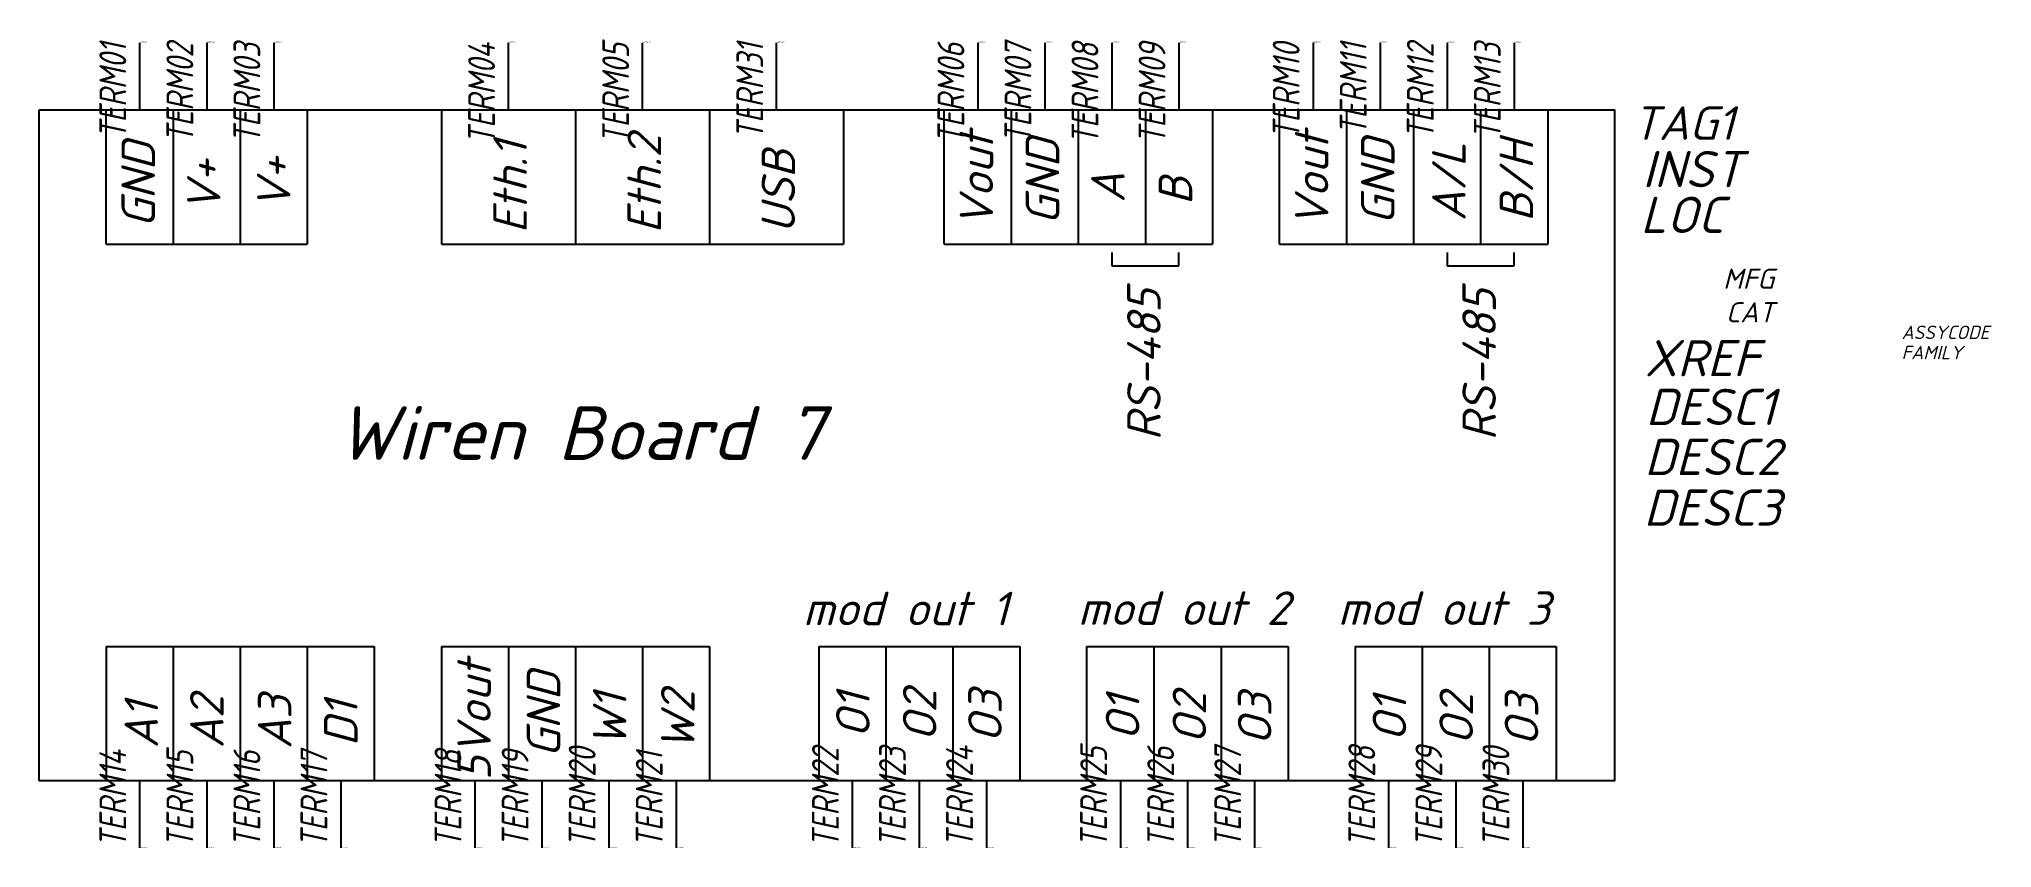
# Model space of a CAD drawing. Header units: millimetres. Extents: x -8 to 138, y -60 to 0.
import ezdxf
from ezdxf.enums import TextEntityAlignment as Align

# ---------------------------------------------------------------- set-up
doc = ezdxf.new("R2010")
doc.units = ezdxf.units.MM
doc.header["$LTSCALE"] = 6
doc.styles.add('WD_IEC', font='isocpeui.ttf', dxfattribs={"height": 2.5})
doc.styles.add('текст', font='isocpeui.ttf')

msp = doc.modelspace()

# ---------------------------------------------------------------- linework, layer by layer
for p, q in [((0, 0), (0, -5)), ((5, 0), (5, -5)), ((10, 0), (10, -5)), ((27.5, -5), (27.5, 0)), ((37.5, -5), (37.5, 0)), ((47.5, -5), (47.5, 0)), ((62.5, 0), (62.5, -5)), ((67.5, 0), (67.5, -5)), ((72.5, 0), (72.5, -5)), ((77.5, 0), (77.5, -5)), ((87.5, 0), (87.5, -5)), ((92.5, 0), (92.5, -5)), ((97.5, 0), (97.5, -5)), ((102.5, 0), (102.5, -5)), ((-7.5, -5), (110, -5)), ((-7.5, -55), (-7.5, -5)), ((-2.5, -15), (-2.5, -5)), ((2.5, -5), (2.5, -15)), ((7.5, -5), (7.5, -15)), ((12.5, -5), (12.5, -15)), ((22.5, -5), (22.5, -15)), ((32.5, -5), (32.5, -15)), ((42.5, -5), (42.5, -15)), ((52.5, -5), (52.5, -15)), ((60, -15), (60, -5)), ((65, -5), (65, -15)), ((70, -5), (70, -15)), ((75, -5), (75, -15)), ((80, -5), (80, -15)), ((85, -15), (85, -5)), ((90, -5), (90, -15)), ((95, -5), (95, -15)), ((100, -5), (100, -15)), ((105, -5), (105, -15)), ((110, -55), (110, -5)), ((-2.5, -15), (2.5, -15)), ((2.5, -15), (7.5, -15)), ((7.5, -15), (12.5, -15)), ((22.5, -15), (32.5, -15)), ((32.5, -15), (42.5, -15)), ((42.5, -15), (52.5, -15)), ((60, -15), (65, -15)), ((65, -15), (70, -15)), ((70, -15), (75, -15)), ((72.5, -15.62), (72.5, -16.62)), ((75, -15), (80, -15)), ((77.5, -16.62), (77.5, -15.62)), ((85, -15), (90, -15)), ((90, -15), (95, -15)), ((95, -15), (100, -15)), ((97.5, -15.62), (97.5, -16.62)), ((100, -15), (105, -15)), ((102.5, -16.62), (102.5, -15.62)), ((72.5, -16.62), (77.5, -16.62)), ((97.5, -16.62), (102.5, -16.62)), ((-2.5, -45), (2.5, -45)), ((-2.5, -45), (-2.5, -55)), ((2.5, -45), (7.5, -45)), ((2.5, -45), (2.5, -55)), ((7.5, -45), (12.5, -45)), ((7.5, -45), (7.5, -55)), ((12.5, -45), (12.5, -55)), ((12.5, -45), (17.5, -45)), ((17.5, -45), (17.5, -55)), ((22.5, -45), (27.5, -45)), ((22.5, -45), (22.5, -55)), ((27.5, -45), (32.5, -45)), ((27.5, -45), (27.5, -55)), ((32.5, -45), (37.5, -45)), ((32.5, -45), (32.5, -55)), ((37.5, -45), (37.5, -55)), ((37.5, -45), (42.5, -45)), ((42.5, -45), (42.5, -55)), ((50.64, -45), (55.64, -45)), ((50.64, -45), (50.64, -55)), ((55.64, -45), (60.64, -45)), ((55.64, -45), (55.64, -55)), ((60.64, -45), (60.64, -55)), ((60.64, -45), (65.64, -45)), ((65.64, -45), (65.64, -55)), ((70.64, -45), (75.64, -45)), ((70.64, -55), (70.64, -45)), ((75.64, -45), (80.64, -45)), ((75.64, -45), (75.64, -55)), ((80.64, -45), (85.64, -45)), ((80.64, -45), (80.64, -55)), ((85.64, -45), (85.64, -55)), ((90.64, -45), (95.64, -45)), ((90.64, -45), (90.64, -55)), ((95.64, -45), (100.64, -45)), ((95.64, -45), (95.64, -55)), ((100.64, -45), (105.64, -45)), ((100.64, -45), (100.64, -55)), ((105.64, -45), (105.64, -55)), ((110, -55), (-7.5, -55)), ((0, -55), (0, -60)), ((5, -55), (5, -60)), ((10, -55), (10, -60)), ((15, -55), (15, -60)), ((25, -55), (25, -60)), ((30, -55), (30, -60)), ((35, -55), (35, -60)), ((40, -55), (40, -60)), ((53.14, -55), (53.14, -60)), ((58.14, -55), (58.14, -60)), ((63.14, -55), (63.14, -60)), ((73.14, -55), (73.14, -60)), ((78.14, -55), (78.14, -60)), ((83.14, -55), (83.14, -60)), ((93.14, -55), (93.14, -60)), ((98.14, -55), (98.14, -60)), ((103.14, -55), (103.14, -60))]:
    msp.add_line(p, q)

# ---------------------------------------------------------------- texts
at = {"style": 'текст'}
for s, p in [('GND', (1.15, -13.78)), ('Eth.1', (28.88, -14.2)), ('Eth.2', (38.88, -14.2)), ('Vout', (63.65, -13.78)), ('GND', (68.58, -13.56)), ('Vout', (88.65, -13.78)), ('GND', (93.58, -13.56)), ('B/H', (103.91, -13.34)), ('V+', (6.03, -12.65)), ('V+', (11.25, -12.46)), ('USB', (48.88, -14.2)), ('A/L', (98.88, -13.29)), ('A', (73.45, -11.91)), ('B', (78.49, -12.09)), ('RS-485', (76.14, -29.65)), ('RS-485', (101.14, -29.65)), ('5Vout', (26.19, -54.96)), ('GND', (31.37, -53.27)), ('W2', (41.38, -52.76)), ('O2', (59.42, -52.07)), ('O3', (64.29, -52.17)), ('O2', (79.53, -52.26)), ('A1', (1.37, -52.58)), ('A2', (6.26, -52.58)), ('A3', (11.32, -52.63)), ('D1', (16.25, -52.43)), ('W1', (36.3, -52.49)), ('O1', (54.44, -51.82)), ('O1', (74.55, -52.01)), ('O3', (84.4, -52.36)), ('O1', (94.45, -52.09)), ('O2', (99.43, -52.34)), ('O3', (104.3, -52.44))]:
    msp.add_text(s, height=2.5, rotation=90, dxfattribs=at).set_placement(p)
for s, height, p in [('Wiren Board 7', 4, (14.71, -31.08)), ('mod out 1', 2.5, (49.47, -43.41)), ('mod out 2', 2.5, (69.97, -43.38)), ('mod out 3', 2.5, (89.36, -43.38))]:
    msp.add_text(s, height=height, dxfattribs=at).set_placement(p)
at = {"style": 'WD_IEC', "width": 0.8}
for tag, p in [('TERM01', (-1, 0)), ('TERM02', (4, 0)), ('TERM03', (9, 0)), ('TERM04', (26.5, 0)), ('TERM05', (36.5, 0)), ('TERM31', (46.5, 0)), ('TERM06', (61.5, 0)), ('TERM07', (66.5, 0)), ('TERM08', (71.5, 0)), ('TERM09', (76.5, 0)), ('TERM10', (86.5, 0)), ('TERM11', (91.5, 0)), ('TERM12', (96.5, 0)), ('TERM13', (101.5, 0))]:
    msp.add_attdef(tag, text='', height=2, rotation=90, dxfattribs=at).set_placement(p, align=Align.RIGHT)
at = {"style": 'WD_IEC', "flags": 1}
for tag, p, height in [('X2TERM01', (0, 0), 0.08), ('X2TERM02', (5, 0), 0.08), ('X2TERM03', (10, 0), 0.08), ('X2TERM04', (27.5, 0), 0.08), ('X2TERM05', (37.5, 0), 0.08), ('X2TERM05', (47.5, 0), 0.08), ('X2TERM06', (62.5, 0), 0.08), ('X2TERM07', (67.5, 0), 0.08), ('X2TERM08', (72.5, 0), 0.08), ('X2TERM09', (77.5, 0), 0.08), ('X2TERM10', (87.5, 0), 0.08), ('X2TERM11', (92.5, 0), 0.08), ('X2TERM12', (97.5, 0), 0.08), ('X2TERM13', (102.5, 0), 0.08), ('ASSYCODE', (131.39, -22.08), 1), ('FAMILY', (131.39, -23.58), 1), ('X8TERM14', (0, -60), 0.08), ('X8TERM15', (5, -60), 0.08), ('X8TERM16', (10, -60), 0.08), ('X8TERM17', (15, -60), 0.08), ('X8TERM18', (25, -60), 0.08), ('X8TERM19', (30, -60), 0.08), ('X8TERM20', (35, -60), 0.08), ('X8TERM21', (40, -60), 0.08), ('X8TERM22', (53.14, -60), 0.08), ('X8TERM23', (58.14, -60), 0.08), ('X8TERM24', (63.14, -60), 0.08), ('X8TERM25', (73.14, -60), 0.08), ('X8TERM26', (78.14, -60), 0.08), ('X8TERM27', (83.14, -60), 0.08), ('X8TERM28', (93.14, -60), 0.08), ('X8TERM29', (98.14, -60), 0.08), ('X8TERM30', (103.14, -60), 0.08)]:
    msp.add_attdef(tag, p, '', height=height, dxfattribs=at)
at = {"style": 'WD_IEC'}
msp.add_attdef('TAG1', (111.32, -7.23), 'A', height=2.5, dxfattribs=at)
for tag, p in [('INST', (119.51, -10.76)), ('LOC', (118.12, -14.17)), ('XREF', (120.76, -24.85)), ('DESC1', (122, -28.48)), ('DESC2', (122.39, -32.21)), ('DESC3', (122.39, -35.99))]:
    msp.add_attdef(tag, text='', height=2.7, dxfattribs=at).set_placement(p, align=Align.RIGHT)
at = {"style": 'WD_IEC', "flags": 9}
for tag, text, p in [('MFG', 'Wiren Board', (121.89, -18.33)), ('CAT', 'WB-7', (121.89, -20.83))]:
    msp.add_attdef(tag, text=text, height=1.5, dxfattribs=at).set_placement(p, align=Align.RIGHT)
at = {"style": 'WD_IEC', "width": 0.8}
for tag, p in [('TERM20', (34, -60)), ('TERM22', (52.14, -60)), ('TERM23', (57.14, -60)), ('TERM24', (62.14, -60)), ('TERM25', (72.14, -60)), ('TERM26', (77.14, -60)), ('TERM27', (82.14, -60)), ('TERM28', (92.14, -60)), ('TERM29', (97.14, -60)), ('TERM30', (102.14, -60)), ('TERM14', (-1, -60)), ('TERM15', (4, -60)), ('TERM16', (9, -60)), ('TERM17', (14, -60)), ('TERM18', (24, -60)), ('TERM19', (29, -60)), ('TERM21', (39, -60))]:
    msp.add_attdef(tag, p, '', height=2, rotation=90, dxfattribs=at)

doc.saveas('drawing.dxf')
